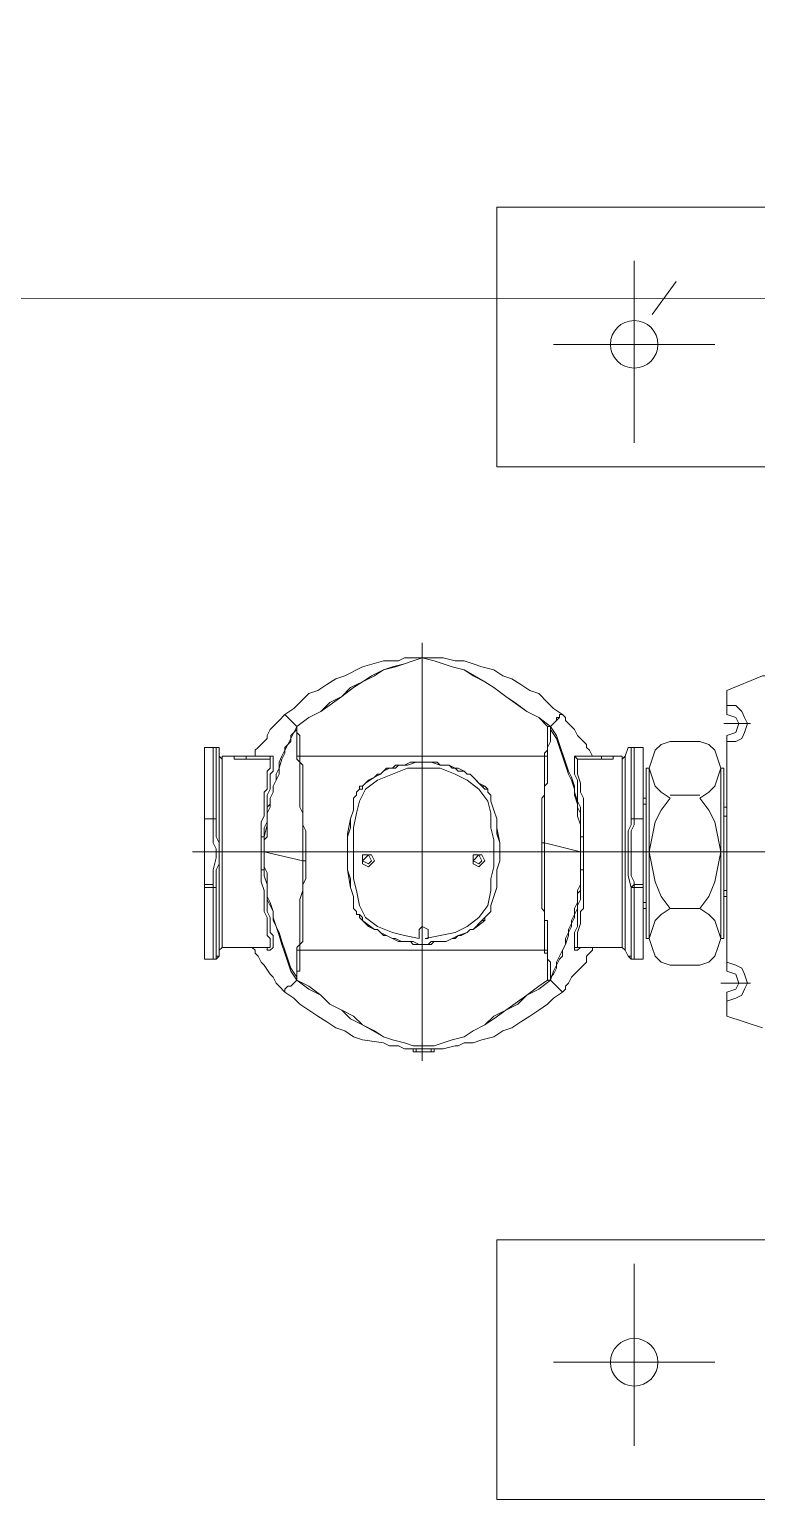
# Model space of a CAD drawing. Header units: millimetres. Extents: x 1322820 to 1391563, y 1051909 to 1098256.
# Drawn here: x 1362031.5 to 1362243.3, y 1085740.5 to 1086168.7 of the extents above; entities that cross this region are included whole.
import ezdxf

# ---------------------------------------------------------------- set-up
doc = ezdxf.new("R2010")
doc.units = ezdxf.units.MM
doc.header["$MEASUREMENT"] = 0
doc.linetypes.add('DASHDOT', pattern=[1000, 500, -250, 0, -250])
doc.layers.get('0').update_dxf_attribs({"true_color": 0x787878})
doc.layers.add('instalatii - echipamente_Pen_No__21', color=7, linetype='Continuous', lineweight=20, true_color=0x787878)

# ---------------------------------------------------------------- blocks, each defined once
blk = doc.blocks.new('terasa')
at = {"layer": 'instalatii - echipamente_Pen_No__21', "linetype": 'Continuous', "lineweight": 20}
for points in [[(1364217.655, 1086090.373), (1364217.379, 1087979.384), (1361828.918, 1087979.209), (1361829.194, 1086090.198)], [(1362226.774, 1085912.646), (1362229.382, 1085910.907), (1362231.121, 1085909.168), (1362231.99, 1085906.56), (1362232.859, 1085903.952), (1362231.99, 1085901.344), (1362231.121, 1085898.735), (1362229.382, 1085896.997), (1362226.774, 1085896.127), (1362218.08, 1085896.127), (1362215.471, 1085896.997), (1362213.733, 1085898.735), (1362212.863, 1085901.344), (1362211.994, 1085903.952), (1362212.863, 1085906.56), (1362213.733, 1085909.168), (1362215.471, 1085910.907), (1362218.08, 1085912.646), (1362215.471, 1085916.123), (1362213.733, 1085920.47), (1362212.863, 1085924.817), (1362211.994, 1085929.164), (1362212.863, 1085933.512), (1362213.733, 1085937.859), (1362215.471, 1085941.336), (1362218.08, 1085944.814), (1362215.471, 1085946.553), (1362213.733, 1085948.291), (1362212.863, 1085950.9), (1362211.994, 1085953.508), (1362212.863, 1085956.116), (1362213.733, 1085958.724), (1362215.471, 1085960.463), (1362218.08, 1085961.332), (1362226.774, 1085961.332), (1362229.382, 1085960.463), (1362231.121, 1085958.724), (1362231.99, 1085956.116), (1362232.859, 1085953.508), (1362231.99, 1085950.9), (1362231.121, 1085948.291), (1362229.382, 1085946.553), (1362226.774, 1085944.814), (1362229.382, 1085941.336), (1362231.121, 1085937.859), (1362231.99, 1085933.512), (1362232.859, 1085929.164), (1362231.99, 1085924.817), (1362231.121, 1085920.47), (1362229.382, 1085916.123)], [(1362132.009, 1085926.556), (1362131.139, 1085925.687), (1362130.27, 1085924.817), (1362128.531, 1085925.687), (1362128.531, 1085926.556), (1362128.531, 1085928.295), (1362130.27, 1085928.295), (1362131.139, 1085928.295)], [(1362131.139, 1085926.556), (1362130.27, 1085925.687), (1362128.531, 1085926.556), (1362130.27, 1085928.295)], [(1362164.177, 1085926.556), (1362163.307, 1085925.687), (1362162.438, 1085924.817), (1362160.699, 1085925.687), (1362160.699, 1085926.556), (1362160.699, 1085928.295), (1362162.438, 1085928.295), (1362163.307, 1085928.295)], [(1362163.307, 1085926.556), (1362162.438, 1085925.687), (1362160.699, 1085926.556), (1362162.438, 1085928.295)]]:
    blk.add_lwpolyline(points, close=True, dxfattribs=at)
for points in [[(1363354.389, 1086116.955), (1362167.654, 1086116.955), (1362167.654, 1086041.317)], [(1362219.818, 1086095.22), (1362212.863, 1086085.657)], [(1362167.654, 1086041.317), (1362289.371, 1086041.317)], [(1362136.356, 1085984.806), (1362134.617, 1085984.806), (1362128.531, 1085983.067), (1362123.315, 1085980.459), (1362120.706, 1085979.59), (1362118.098, 1085977.851), (1362115.49, 1085976.112), (1362112.882, 1085975.243), (1362110.274, 1085972.635), (1362108.535, 1085970.896), (1362105.927, 1085969.157)], [(1362145.919, 1085985.676), (1362143.311, 1085984.806), (1362140.703, 1085983.937), (1362137.225, 1085983.067), (1362134.617, 1085982.198), (1362131.139, 1085980.459), (1362128.531, 1085978.72), (1362125.053, 1085976.982), (1362122.445, 1085974.373), (1362118.968, 1085972.635), (1362116.359, 1085970.026), (1362112.882, 1085968.288), (1362109.404, 1085965.679)], [(1362145.919, 1085985.676), (1362143.311, 1085984.806), (1362140.703, 1085983.937), (1362138.095, 1085983.067), (1362134.617, 1085982.198), (1362132.009, 1085980.459), (1362128.531, 1085978.72), (1362125.923, 1085976.982), (1362122.445, 1085974.373), (1362116.359, 1085970.026), (1362112.882, 1085968.288), (1362109.404, 1085965.679)], [(1362156.352, 1085984.806), (1362155.483, 1085984.806), (1362152.005, 1085985.676), (1362148.527, 1085985.676), (1362144.18, 1085985.676), (1362142.442, 1085985.676), (1362140.703, 1085985.676), (1362138.964, 1085984.806), (1362137.225, 1085984.806), (1362136.356, 1085984.806)], [(1362182.434, 1085965.679), (1362179.826, 1085968.288), (1362176.348, 1085970.026), (1362170.262, 1085974.373), (1362166.785, 1085976.982), (1362164.177, 1085978.72), (1362160.699, 1085980.459), (1362158.091, 1085982.198), (1362154.613, 1085983.067), (1362152.005, 1085983.937), (1362149.397, 1085984.806), (1362145.919, 1085985.676)], [(1362183.303, 1085965.679), (1362179.826, 1085968.288), (1362176.348, 1085970.026), (1362172.871, 1085972.635), (1362170.262, 1085974.373), (1362166.785, 1085976.982), (1362164.177, 1085978.72), (1362158.091, 1085982.198), (1362154.613, 1085983.067), (1362152.005, 1085983.937), (1362149.397, 1085984.806), (1362145.919, 1085985.676)], [(1362186.781, 1085969.157), (1362184.173, 1085970.896), (1362182.434, 1085972.635), (1362179.826, 1085975.243), (1362177.218, 1085976.112), (1362174.609, 1085977.851), (1362172.001, 1085979.59), (1362169.393, 1085980.459), (1362166.785, 1085982.198), (1362163.307, 1085983.067), (1362160.699, 1085983.937), (1362158.091, 1085984.806), (1362156.352, 1085984.806)], [(1362363.27, 1085980.459), (1362245.031, 1085980.459), (1362234.598, 1085976.112), (1362234.598, 1085969.157), (1362237.206, 1085968.288), (1362238.076, 1085966.549), (1362237.206, 1085963.941), (1362234.598, 1085963.071), (1362234.598, 1085894.388), (1362237.206, 1085893.519), (1362238.076, 1085890.911), (1362237.206, 1085889.172), (1362234.598, 1085888.303), (1362234.598, 1085881.347), (1362245.031, 1085877.87)], [(1362234.598, 1085971.765), (1362237.206, 1085971.765), (1362238.945, 1085970.026), (1362239.815, 1085968.288), (1362240.684, 1085966.549), (1362239.815, 1085963.941), (1362238.945, 1085962.202), (1362237.206, 1085961.332), (1362234.598, 1085961.332)], [(1362105.927, 1085969.157), (1362104.188, 1085967.418), (1362103.318, 1085966.549), (1362102.449, 1085965.679), (1362101.58, 1085964.81), (1362100.71, 1085963.071), (1362100.71, 1085962.202), (1362099.841, 1085961.332), (1362098.971, 1085960.463), (1362098.102, 1085959.594), (1362097.233, 1085958.724), (1362097.233, 1085956.985), (1362096.363, 1085956.985)], [(1362105.927, 1085969.157), (1362106.796, 1085968.288), (1362107.665, 1085967.418), (1362109.404, 1085965.679)], [(1362105.927, 1085969.157), (1362106.796, 1085968.288), (1362107.665, 1085967.418), (1362108.535, 1085966.549), (1362109.404, 1085965.679)], [(1362186.781, 1085969.157), (1362185.912, 1085969.157), (1362185.912, 1085968.288), (1362185.042, 1085967.418), (1362184.173, 1085966.549), (1362183.303, 1085965.679)], [(1362186.781, 1085969.157), (1362185.912, 1085969.157), (1362185.912, 1085968.288), (1362185.042, 1085968.288), (1362185.042, 1085967.418), (1362184.173, 1085966.549), (1362183.303, 1085965.679)], [(1362186.781, 1085969.157), (1362187.65, 1085968.288), (1362187.65, 1085967.418), (1362188.52, 1085966.549), (1362189.389, 1085965.679), (1362190.259, 1085964.81), (1362191.128, 1085963.071), (1362191.997, 1085962.202), (1362192.867, 1085961.332), (1362193.736, 1085960.463), (1362193.736, 1085959.594), (1362194.606, 1085958.724), (1362195.475, 1085956.985)], [(1362099.841, 1085933.512), (1362100.71, 1085936.989), (1362100.71, 1085937.859), (1362100.71, 1085939.597), (1362100.71, 1085940.467), (1362100.71, 1085942.206), (1362101.58, 1085943.075), (1362101.58, 1085944.814), (1362102.449, 1085946.553), (1362102.449, 1085948.291), (1362103.318, 1085950.03), (1362103.318, 1085951.769), (1362104.188, 1085953.508), (1362104.188, 1085955.247), (1362105.057, 1085956.985), (1362105.927, 1085958.724), (1362106.796, 1085960.463), (1362107.665, 1085961.332), (1362107.665, 1085963.071), (1362108.535, 1085963.941), (1362109.404, 1085965.679)], [(1362099.841, 1085929.164), (1362099.841, 1085932.642), (1362100.71, 1085933.512), (1362100.71, 1085934.381), (1362100.71, 1085936.12), (1362100.71, 1085936.989), (1362100.71, 1085937.859), (1362100.71, 1085939.597), (1362100.71, 1085940.467), (1362101.58, 1085942.206), (1362101.58, 1085943.944), (1362101.58, 1085944.814), (1362102.449, 1085946.553), (1362102.449, 1085948.291), (1362103.318, 1085950.03), (1362104.188, 1085951.769), (1362104.188, 1085953.508), (1362105.057, 1085956.116), (1362105.927, 1085957.855), (1362105.927, 1085959.594), (1362106.796, 1085960.463), (1362107.665, 1085962.202), (1362108.535, 1085963.941), (1362109.404, 1085964.81)], [(1362109.404, 1085965.679), (1362109.404, 1085964.81)], [(1362109.404, 1085965.679), (1362109.404, 1085964.81), (1362109.404, 1085963.941), (1362110.274, 1085963.071), (1362110.274, 1085962.202), (1362110.274, 1085961.332), (1362110.274, 1085960.463), (1362110.274, 1085958.724), (1362110.274, 1085957.855)], [(1362109.404, 1085964.81), (1362109.404, 1085963.941), (1362109.404, 1085963.071), (1362109.404, 1085962.202), (1362109.404, 1085960.463), (1362109.404, 1085958.724), (1362109.404, 1085957.855)], [(1362182.434, 1085965.679), (1362183.303, 1085965.679)], [(1362182.434, 1085960.463), (1362182.434, 1085961.332), (1362182.434, 1085962.202), (1362182.434, 1085963.071), (1362182.434, 1085963.941), (1362182.434, 1085964.81), (1362182.434, 1085965.679)], [(1362182.434, 1085959.594), (1362183.303, 1085961.332), (1362183.303, 1085962.202), (1362183.303, 1085963.071), (1362183.303, 1085963.941), (1362183.303, 1085964.81)], [(1362183.303, 1085965.679), (1362183.303, 1085964.81)], [(1362183.303, 1085965.679), (1362185.042, 1085963.071), (1362185.912, 1085960.463), (1362187.65, 1085955.247), (1362188.52, 1085952.638), (1362189.389, 1085950.9), (1362190.259, 1085948.291), (1362190.259, 1085946.553), (1362191.128, 1085943.944), (1362191.128, 1085942.206), (1362191.997, 1085940.467), (1362191.997, 1085937.859), (1362191.997, 1085936.12), (1362191.997, 1085933.512)], [(1362183.303, 1085964.81), (1362185.042, 1085962.202), (1362185.912, 1085959.594), (1362186.781, 1085956.985), (1362188.52, 1085951.769), (1362189.389, 1085950.03), (1362190.259, 1085947.422), (1362190.259, 1085945.683), (1362191.128, 1085943.075), (1362191.128, 1085941.336), (1362191.128, 1085939.597), (1362191.997, 1085936.989), (1362191.997, 1085934.381), (1362191.997, 1085932.642), (1362191.997, 1085930.903), (1362191.997, 1085929.164)], [(1362082.453, 1085959.594), (1362085.93, 1085959.594)], [(1362082.453, 1085959.594), (1362085.061, 1085959.594)], [(1362082.453, 1085897.866), (1362082.453, 1085959.594)], [(1362085.061, 1085959.594), (1362085.93, 1085959.594)], [(1362085.061, 1085959.594), (1362085.93, 1085959.594)], [(1362085.061, 1085938.728), (1362085.061, 1085959.594)], [(1362086.8, 1085959.594), (1362085.93, 1085959.594)], [(1362085.93, 1085959.594), (1362086.8, 1085959.594)], [(1362085.93, 1085938.728), (1362085.93, 1085959.594)], [(1362086.8, 1085959.594), (1362086.8, 1085956.985)], [(1362181.565, 1085956.985), (1362181.565, 1085957.855), (1362182.434, 1085958.724)], [(1362182.434, 1085958.724), (1362182.434, 1085959.594), (1362182.434, 1085960.463)], [(1362182.434, 1085958.724), (1362182.434, 1085959.594)], [(1362182.434, 1085956.985), (1362182.434, 1085957.855), (1362182.434, 1085958.724)], [(1362205.039, 1085956.985), (1362205.908, 1085959.594)], [(1362206.777, 1085959.594), (1362205.908, 1085959.594)], [(1362206.777, 1085959.594), (1362205.908, 1085959.594)], [(1362206.777, 1085959.594), (1362207.647, 1085959.594)], [(1362206.777, 1085959.594), (1362210.255, 1085959.594)], [(1362206.777, 1085959.594), (1362207.647, 1085959.594)], [(1362206.777, 1085938.728), (1362206.777, 1085959.594)], [(1362207.647, 1085959.594), (1362210.255, 1085959.594)], [(1362207.647, 1085938.728), (1362207.647, 1085959.594)], [(1362210.255, 1085897.866), (1362210.255, 1085959.594)], [(1362086.8, 1085956.985), (1362087.669, 1085956.116)], [(1362086.8, 1085956.985), (1362086.8, 1085900.474)], [(1362087.669, 1085956.985), (1362101.58, 1085956.985)], [(1362087.669, 1085956.985), (1362087.669, 1085901.344)], [(1362091.147, 1085956.985), (1362091.147, 1085956.116), (1362092.016, 1085956.116), (1362093.755, 1085956.116)], [(1362093.755, 1085956.116), (1362094.624, 1085956.116)], [(1362094.624, 1085956.985), (1362094.624, 1085956.116)], [(1362094.624, 1085956.116), (1362100.71, 1085956.116)], [(1362100.71, 1085943.944), (1362100.71, 1085945.683), (1362101.58, 1085947.422), (1362101.58, 1085949.161), (1362101.58, 1085951.769), (1362102.449, 1085952.638), (1362102.449, 1085954.377), (1362102.449, 1085955.247), (1362102.449, 1085956.116), (1362102.449, 1085956.985), (1362101.58, 1085956.985), (1362100.71, 1085956.985)], [(1362100.71, 1085956.116), (1362101.58, 1085956.116), (1362101.58, 1085956.985)], [(1362100.71, 1085949.161), (1362100.71, 1085951.769), (1362100.71, 1085952.638), (1362101.58, 1085953.508), (1362101.58, 1085954.377), (1362101.58, 1085955.247), (1362101.58, 1085956.116), (1362100.71, 1085956.116)], [(1362109.404, 1085957.855), (1362109.404, 1085956.985)], [(1362110.274, 1085956.985), (1362109.404, 1085956.985)], [(1362109.404, 1085956.985), (1362109.404, 1085956.116)], [(1362109.404, 1085956.116), (1362110.274, 1085955.247)], [(1362110.274, 1085957.855), (1362110.274, 1085956.985)], [(1362110.274, 1085956.985), (1362110.274, 1085956.116)], [(1362181.565, 1085956.985), (1362110.274, 1085956.985)], [(1362110.274, 1085956.116), (1362110.274, 1085955.247)], [(1362110.274, 1085955.247), (1362111.143, 1085954.377)], [(1362110.274, 1085955.247), (1362110.274, 1085954.377)], [(1362110.274, 1085954.377), (1362110.274, 1085952.638), (1362110.274, 1085951.769), (1362110.274, 1085949.161), (1362110.274, 1085948.291), (1362110.274, 1085947.422), (1362110.274, 1085946.553), (1362110.274, 1085943.944), (1362110.274, 1085943.075), (1362110.274, 1085942.206), (1362111.143, 1085940.467), (1362111.143, 1085935.25), (1362111.143, 1085934.381), (1362111.143, 1085926.556)], [(1362111.143, 1085954.377), (1362111.143, 1085953.508), (1362111.143, 1085952.638), (1362111.143, 1085951.769), (1362111.143, 1085949.161), (1362111.143, 1085946.553), (1362111.143, 1085945.683), (1362111.143, 1085944.814), (1362111.143, 1085939.597), (1362111.143, 1085938.728), (1362111.143, 1085936.989), (1362112.012, 1085935.25), (1362112.012, 1085926.556)], [(1362128.531, 1085948.291), (1362129.401, 1085949.161), (1362130.27, 1085950.03), (1362132.009, 1085950.9), (1362132.878, 1085951.769), (1362133.748, 1085951.769), (1362134.617, 1085952.638), (1362136.356, 1085953.508), (1362137.225, 1085953.508), (1362138.095, 1085953.508), (1362138.964, 1085954.377), (1362140.703, 1085954.377), (1362141.572, 1085954.377), (1362144.18, 1085955.247), (1362145.05, 1085955.247), (1362147.658, 1085955.247), (1362148.527, 1085955.247), (1362151.136, 1085954.377), (1362152.005, 1085954.377), (1362153.744, 1085954.377), (1362154.613, 1085953.508), (1362155.483, 1085953.508), (1362156.352, 1085952.638), (1362158.091, 1085952.638), (1362158.96, 1085951.769), (1362159.83, 1085951.769), (1362160.699, 1085950.9), (1362161.568, 1085950.03), (1362162.438, 1085949.161), (1362163.307, 1085948.291)], [(1362128.531, 1085948.291), (1362129.401, 1085949.161), (1362132.009, 1085950.9), (1362133.748, 1085951.769), (1362134.617, 1085952.638), (1362135.486, 1085953.508), (1362137.225, 1085953.508), (1362138.095, 1085954.377), (1362138.964, 1085954.377), (1362140.703, 1085954.377), (1362142.442, 1085955.247), (1362145.05, 1085955.247), (1362147.658, 1085955.247), (1362148.527, 1085955.247), (1362150.266, 1085955.247), (1362151.136, 1085954.377), (1362152.005, 1085954.377), (1362153.744, 1085954.377), (1362155.483, 1085953.508), (1362156.352, 1085953.508), (1362158.091, 1085952.638), (1362158.96, 1085951.769), (1362159.83, 1085951.769), (1362160.699, 1085950.9), (1362162.438, 1085949.161), (1362164.177, 1085948.291)], [(1362180.695, 1085931.773), (1362180.695, 1085937.859), (1362180.695, 1085939.597), (1362180.695, 1085941.336), (1362180.695, 1085943.075), (1362180.695, 1085944.814), (1362181.565, 1085945.683), (1362181.565, 1085948.291), (1362181.565, 1085949.161), (1362181.565, 1085950.9), (1362181.565, 1085952.638), (1362181.565, 1085953.508), (1362181.565, 1085954.377), (1362181.565, 1085956.116), (1362181.565, 1085956.985)], [(1362181.565, 1085956.985), (1362182.434, 1085956.985)], [(1362181.565, 1085931.773), (1362181.565, 1085933.512), (1362181.565, 1085937.859), (1362181.565, 1085939.597), (1362181.565, 1085943.075), (1362181.565, 1085943.944), (1362181.565, 1085945.683), (1362181.565, 1085948.291), (1362182.434, 1085949.161), (1362182.434, 1085950.03), (1362182.434, 1085952.638), (1362182.434, 1085953.508), (1362182.434, 1085954.377), (1362182.434, 1085955.247), (1362182.434, 1085956.116), (1362182.434, 1085956.985)], [(1362190.259, 1085956.985), (1362191.128, 1085956.116)], [(1362191.997, 1085956.985), (1362191.128, 1085956.985), (1362190.259, 1085956.985), (1362190.259, 1085956.116), (1362190.259, 1085955.247), (1362190.259, 1085954.377), (1362190.259, 1085952.638), (1362190.259, 1085951.769), (1362191.128, 1085950.03), (1362191.128, 1085949.161), (1362191.128, 1085947.422), (1362191.128, 1085945.683)], [(1362190.259, 1085956.985), (1362204.169, 1085956.985)], [(1362198.083, 1085956.116), (1362191.128, 1085956.116)], [(1362191.128, 1085956.116), (1362191.128, 1085954.377), (1362191.128, 1085953.508), (1362191.128, 1085952.638), (1362191.128, 1085951.769)], [(1362198.083, 1085956.116), (1362200.692, 1085956.116), (1362201.561, 1085956.116), (1362201.561, 1085956.985)], [(1362198.083, 1085956.985), (1362198.083, 1085956.116)], [(1362204.169, 1085956.985), (1362204.169, 1085956.116), (1362205.039, 1085956.985)], [(1362204.169, 1085901.344), (1362204.169, 1085956.985)], [(1362205.039, 1085900.474), (1362205.039, 1085956.985)], [(1362162.438, 1085947.422), (1362158.96, 1085950.03), (1362155.483, 1085951.769), (1362151.136, 1085953.508), (1362145.919, 1085953.508), (1362141.572, 1085953.508), (1362137.225, 1085951.769), (1362132.878, 1085950.03), (1362129.401, 1085947.422)], [(1362191.128, 1085951.769), (1362191.997, 1085949.161), (1362191.997, 1085946.553), (1362192.867, 1085944.814), (1362192.867, 1085943.075), (1362192.867, 1085941.336), (1362192.867, 1085939.597), (1362192.867, 1085937.859), (1362192.867, 1085935.25), (1362192.867, 1085933.512)], [(1362211.994, 1085953.508), (1362211.124, 1085953.508), (1362211.124, 1085903.952), (1362211.994, 1085903.952)], [(1362211.994, 1085903.952), (1362211.994, 1085953.508)], [(1362232.859, 1085953.508), (1362233.729, 1085953.508), (1362233.729, 1085903.952), (1362232.859, 1085903.952)], [(1362232.859, 1085903.952), (1362232.859, 1085953.508)], [(1362098.971, 1085933.512), (1362098.971, 1085935.25), (1362098.971, 1085937.859), (1362099.841, 1085939.597), (1362099.841, 1085941.336), (1362099.841, 1085943.075), (1362099.841, 1085944.814), (1362099.841, 1085946.553), (1362100.71, 1085947.422), (1362100.71, 1085949.161)], [(1362128.531, 1085948.291), (1362128.531, 1085947.422), (1362127.662, 1085947.422), (1362126.792, 1085946.553), (1362126.792, 1085945.683), (1362125.923, 1085944.814), (1362125.923, 1085943.944)], [(1362125.923, 1085943.944), (1362125.923, 1085944.814), (1362126.792, 1085945.683), (1362126.792, 1085946.553), (1362127.662, 1085947.422), (1362127.662, 1085948.291), (1362128.531, 1085948.291)], [(1362129.401, 1085947.422), (1362127.662, 1085943.944)], [(1362165.046, 1085943.944), (1362162.438, 1085947.422)], [(1362165.915, 1085943.944), (1362165.915, 1085944.814), (1362165.915, 1085945.683), (1362165.046, 1085946.553), (1362165.046, 1085947.422), (1362164.177, 1085947.422), (1362163.307, 1085948.291)], [(1362163.307, 1085948.291), (1362164.177, 1085948.291)], [(1362164.177, 1085948.291), (1362165.046, 1085947.422), (1362165.046, 1085946.553), (1362165.915, 1085945.683), (1362165.915, 1085944.814), (1362165.915, 1085943.944)], [(1362191.128, 1085945.683), (1362191.128, 1085943.944), (1362191.997, 1085942.206), (1362191.997, 1085940.467), (1362191.997, 1085937.859), (1362191.997, 1085936.12), (1362191.997, 1085933.512)], [(1362226.774, 1085945.683), (1362218.08, 1085945.683)], [(1362099.841, 1085933.512), (1362099.841, 1085936.12), (1362100.71, 1085937.859), (1362100.71, 1085940.467), (1362100.71, 1085942.206), (1362100.71, 1085943.944)], [(1362124.184, 1085929.164), (1362124.184, 1085931.773), (1362124.184, 1085933.512), (1362125.053, 1085936.12), (1362125.053, 1085938.728), (1362125.923, 1085941.336), (1362125.923, 1085943.944)], [(1362124.184, 1085929.164), (1362124.184, 1085931.773), (1362124.184, 1085934.381), (1362125.053, 1085938.728), (1362125.923, 1085941.336), (1362125.923, 1085943.944)], [(1362127.662, 1085943.944), (1362126.792, 1085940.467), (1362125.923, 1085936.12), (1362125.923, 1085932.642), (1362125.923, 1085929.164), (1362125.923, 1085924.817), (1362125.923, 1085921.34), (1362126.792, 1085917.862), (1362127.662, 1085913.515)], [(1362165.046, 1085913.515), (1362165.915, 1085917.862), (1362165.915, 1085921.34), (1362166.785, 1085924.817), (1362166.785, 1085929.164), (1362166.785, 1085932.642), (1362165.915, 1085936.12), (1362165.915, 1085940.467), (1362165.046, 1085943.944)], [(1362165.915, 1085943.944), (1362166.785, 1085941.336), (1362167.654, 1085938.728), (1362167.654, 1085934.381), (1362168.524, 1085931.773), (1362168.524, 1085929.164)], [(1362165.915, 1085943.944), (1362166.785, 1085941.336), (1362167.654, 1085938.728), (1362167.654, 1085936.12), (1362168.524, 1085931.773), (1362168.524, 1085929.164)], [(1362211.124, 1085944.814), (1362210.255, 1085944.814)], [(1362211.124, 1085943.075), (1362210.255, 1085943.075)], [(1362233.729, 1085942.206), (1362234.598, 1085942.206)], [(1362085.061, 1085938.728), (1362082.453, 1085938.728)], [(1362085.061, 1085938.728), (1362082.453, 1085938.728)], [(1362085.061, 1085938.728), (1362085.93, 1085938.728)], [(1362085.061, 1085938.728), (1362085.93, 1085938.728)], [(1362085.93, 1085929.164), (1362085.93, 1085930.034), (1362085.061, 1085931.773), (1362085.061, 1085933.512), (1362085.061, 1085935.25), (1362085.061, 1085936.989), (1362085.061, 1085938.728)], [(1362086.8, 1085929.164), (1362086.8, 1085931.773), (1362085.93, 1085933.512), (1362085.93, 1085935.25), (1362085.93, 1085936.989), (1362085.93, 1085938.728)], [(1362205.908, 1085929.164), (1362205.908, 1085931.773), (1362205.908, 1085933.512), (1362205.908, 1085935.25), (1362206.777, 1085936.989), (1362206.777, 1085938.728)], [(1362206.777, 1085929.164), (1362206.777, 1085931.773), (1362206.777, 1085933.512), (1362206.777, 1085935.25), (1362207.647, 1085936.989), (1362207.647, 1085938.728)], [(1362206.777, 1085938.728), (1362207.647, 1085938.728)], [(1362206.777, 1085938.728), (1362207.647, 1085938.728)], [(1362210.255, 1085938.728), (1362207.647, 1085938.728)], [(1362210.255, 1085938.728), (1362207.647, 1085938.728)], [(1362233.729, 1085939.597), (1362234.598, 1085939.597)], [(1362099.841, 1085933.512), (1362098.971, 1085933.512)], [(1362098.971, 1085929.164), (1362098.971, 1085931.773), (1362098.971, 1085932.642), (1362098.971, 1085933.512)], [(1362099.841, 1085929.164), (1362099.841, 1085930.903), (1362099.841, 1085931.773), (1362099.841, 1085933.512)], [(1362191.997, 1085933.512), (1362191.997, 1085932.642), (1362191.997, 1085931.773), (1362191.997, 1085929.164)], [(1362191.997, 1085933.512), (1362192.867, 1085933.512)], [(1362192.867, 1085933.512), (1362192.867, 1085929.164)], [(1362085.061, 1085919.601), (1362085.061, 1085920.47), (1362085.061, 1085922.209), (1362085.061, 1085923.948), (1362085.93, 1085927.426), (1362085.93, 1085929.164)], [(1362085.93, 1085918.732), (1362085.93, 1085920.47), (1362085.93, 1085922.209), (1362085.93, 1085923.948), (1362086.8, 1085925.687), (1362086.8, 1085929.164)], [(1362099.841, 1085929.164), (1362098.971, 1085929.164)], [(1362098.971, 1085923.948), (1362098.971, 1085924.817), (1362098.971, 1085925.687), (1362098.971, 1085929.164)], [(1362099.841, 1085929.164), (1362111.143, 1085926.556)], [(1362099.841, 1085923.948), (1362099.841, 1085925.687), (1362099.841, 1085926.556), (1362099.841, 1085929.164)], [(1362109.404, 1085892.65), (1362107.665, 1085895.258), (1362106.796, 1085897.866), (1362105.927, 1085900.474), (1362105.057, 1085903.082), (1362104.188, 1085905.691), (1362103.318, 1085907.429), (1362102.449, 1085910.038), (1362102.449, 1085911.776), (1362101.58, 1085914.385), (1362100.71, 1085916.123), (1362100.71, 1085918.732), (1362100.71, 1085920.47), (1362100.71, 1085923.079), (1362099.841, 1085924.817), (1362099.841, 1085929.164)], [(1362125.923, 1085913.515), (1362125.923, 1085916.123), (1362125.053, 1085918.732), (1362125.053, 1085921.34), (1362124.184, 1085923.948), (1362124.184, 1085926.556), (1362124.184, 1085929.164)], [(1362125.923, 1085913.515), (1362125.923, 1085916.123), (1362125.053, 1085918.732), (1362124.184, 1085923.948), (1362124.184, 1085926.556), (1362124.184, 1085929.164)], [(1362168.524, 1085929.164), (1362168.524, 1085926.556), (1362167.654, 1085923.948), (1362167.654, 1085918.732), (1362166.785, 1085916.123), (1362165.915, 1085913.515)], [(1362168.524, 1085929.164), (1362168.524, 1085926.556), (1362167.654, 1085923.948), (1362167.654, 1085921.34), (1362167.654, 1085918.732), (1362166.785, 1085916.123), (1362165.915, 1085913.515)], [(1362180.695, 1085931.773), (1362181.565, 1085931.773)], [(1362181.565, 1085903.082), (1362181.565, 1085903.952), (1362181.565, 1085904.821), (1362181.565, 1085907.429), (1362181.565, 1085908.299), (1362181.565, 1085909.168), (1362181.565, 1085911.776), (1362180.695, 1085912.646), (1362180.695, 1085916.123), (1362180.695, 1085916.993), (1362180.695, 1085918.732), (1362180.695, 1085919.601), (1362180.695, 1085931.773)], [(1362191.997, 1085929.164), (1362181.565, 1085931.773)], [(1362182.434, 1085903.082), (1362182.434, 1085903.952), (1362182.434, 1085904.821), (1362182.434, 1085905.691), (1362182.434, 1085907.429), (1362182.434, 1085909.168), (1362181.565, 1085909.168), (1362181.565, 1085911.776), (1362181.565, 1085912.646), (1362181.565, 1085914.385), (1362181.565, 1085915.254), (1362181.565, 1085919.601), (1362181.565, 1085921.34), (1362181.565, 1085924.817), (1362181.565, 1085926.556), (1362181.565, 1085931.773)], [(1362191.997, 1085929.164), (1362191.997, 1085926.556), (1362191.997, 1085924.817), (1362191.997, 1085923.948), (1362191.997, 1085923.079), (1362191.997, 1085922.209), (1362191.997, 1085920.47), (1362191.997, 1085919.601), (1362191.128, 1085917.862), (1362191.128, 1085916.993), (1362191.128, 1085914.385), (1362190.259, 1085912.646), (1362190.259, 1085910.907), (1362189.389, 1085909.168), (1362189.389, 1085907.429), (1362188.52, 1085905.691), (1362187.65, 1085903.952), (1362187.65, 1085902.213), (1362186.781, 1085900.474), (1362185.912, 1085898.735), (1362185.042, 1085896.997), (1362185.042, 1085895.258), (1362184.173, 1085893.519), (1362183.303, 1085892.65)], [(1362191.997, 1085929.164), (1362192.867, 1085929.164)], [(1362191.997, 1085929.164), (1362191.997, 1085925.687), (1362191.997, 1085924.817), (1362191.997, 1085923.948)], [(1362192.867, 1085929.164), (1362192.867, 1085923.948)], [(1362206.777, 1085918.732), (1362205.908, 1085922.209), (1362205.908, 1085923.948), (1362205.908, 1085925.687), (1362205.908, 1085929.164)], [(1362207.647, 1085919.601), (1362207.647, 1085920.47), (1362206.777, 1085922.209), (1362206.777, 1085923.948), (1362206.777, 1085925.687), (1362206.777, 1085929.164)], [(1362100.71, 1085905.691), (1362100.71, 1085908.299), (1362100.71, 1085910.038), (1362099.841, 1085911.776), (1362099.841, 1085912.646), (1362099.841, 1085914.385), (1362099.841, 1085916.123), (1362099.841, 1085917.862), (1362098.971, 1085920.47), (1362098.971, 1085922.209), (1362098.971, 1085923.948)], [(1362099.841, 1085923.948), (1362098.971, 1085923.948)], [(1362100.71, 1085911.776), (1362100.71, 1085913.515), (1362100.71, 1085915.254), (1362100.71, 1085917.862), (1362100.71, 1085919.601), (1362099.841, 1085922.209), (1362099.841, 1085923.948)], [(1362109.404, 1085891.78), (1362107.665, 1085894.388), (1362106.796, 1085896.997), (1362105.927, 1085899.605), (1362105.057, 1085902.213), (1362104.188, 1085904.821), (1362103.318, 1085907.429), (1362102.449, 1085909.168), (1362102.449, 1085911.776), (1362101.58, 1085913.515), (1362100.71, 1085915.254), (1362100.71, 1085917.862), (1362100.71, 1085919.601), (1362099.841, 1085922.209), (1362099.841, 1085923.948)], [(1362111.143, 1085926.556), (1362111.143, 1085923.948), (1362111.143, 1085921.34), (1362111.143, 1085917.862), (1362110.274, 1085915.254), (1362110.274, 1085914.385), (1362110.274, 1085912.646), (1362110.274, 1085910.907), (1362110.274, 1085909.168), (1362110.274, 1085908.299), (1362110.274, 1085907.429), (1362110.274, 1085905.691), (1362110.274, 1085904.821), (1362110.274, 1085903.952), (1362110.274, 1085903.082), (1362110.274, 1085902.213), (1362109.404, 1085901.344), (1362109.404, 1085900.474)], [(1362112.012, 1085926.556), (1362112.012, 1085921.34), (1362111.143, 1085919.601), (1362111.143, 1085916.993), (1362111.143, 1085913.515), (1362111.143, 1085912.646), (1362111.143, 1085910.907), (1362111.143, 1085909.168), (1362111.143, 1085908.299), (1362111.143, 1085905.691), (1362111.143, 1085904.821), (1362111.143, 1085903.952), (1362111.143, 1085903.082), (1362110.274, 1085902.213), (1362110.274, 1085901.344), (1362110.274, 1085900.474)], [(1362112.012, 1085926.556), (1362111.143, 1085926.556)], [(1362191.997, 1085923.948), (1362191.997, 1085923.079), (1362191.997, 1085922.209), (1362191.997, 1085920.47), (1362191.997, 1085917.862), (1362191.128, 1085916.993), (1362191.128, 1085915.254), (1362191.128, 1085914.385), (1362191.128, 1085912.646), (1362190.259, 1085910.907), (1362190.259, 1085910.038), (1362189.389, 1085908.299), (1362188.52, 1085906.56), (1362188.52, 1085904.821), (1362187.65, 1085902.213), (1362186.781, 1085900.474), (1362186.781, 1085898.735), (1362185.912, 1085897.866), (1362185.042, 1085896.127), (1362184.173, 1085894.388), (1362183.303, 1085891.78)], [(1362191.997, 1085923.948), (1362191.997, 1085921.34), (1362191.997, 1085919.601), (1362191.997, 1085917.862), (1362191.997, 1085915.254), (1362191.128, 1085913.515)], [(1362192.867, 1085923.948), (1362192.867, 1085922.209), (1362192.867, 1085920.47), (1362192.867, 1085917.862), (1362192.867, 1085916.123), (1362192.867, 1085914.385), (1362192.867, 1085912.646), (1362191.997, 1085911.776), (1362191.997, 1085910.038), (1362191.997, 1085908.299)], [(1362191.997, 1085923.948), (1362192.867, 1085923.948)], [(1362082.453, 1085919.601), (1362085.061, 1085919.601)], [(1362085.061, 1085919.601), (1362085.061, 1085918.732)], [(1362085.061, 1085897.866), (1362085.061, 1085919.601)], [(1362206.777, 1085918.732), (1362207.647, 1085919.601), (1362210.255, 1085919.601)], [(1362207.647, 1085897.866), (1362207.647, 1085919.601)], [(1362082.453, 1085918.732), (1362085.061, 1085918.732), (1362085.93, 1085918.732)], [(1362085.061, 1085918.732), (1362085.93, 1085918.732)], [(1362085.93, 1085898.735), (1362085.93, 1085918.732)], [(1362206.777, 1085918.732), (1362207.647, 1085918.732)], [(1362206.777, 1085898.735), (1362206.777, 1085918.732)], [(1362207.647, 1085918.732), (1362210.255, 1085918.732)], [(1362233.729, 1085917.862), (1362234.598, 1085917.862)], [(1362233.729, 1085916.123), (1362234.598, 1085916.123)], [(1362100.71, 1085901.344), (1362100.71, 1085900.474), (1362101.58, 1085900.474), (1362102.449, 1085901.344), (1362102.449, 1085902.213), (1362102.449, 1085903.082), (1362102.449, 1085903.952), (1362102.449, 1085904.821), (1362101.58, 1085905.691), (1362101.58, 1085908.299), (1362101.58, 1085910.038), (1362100.71, 1085911.776)], [(1362125.923, 1085913.515), (1362125.923, 1085912.646), (1362126.792, 1085911.776), (1362126.792, 1085910.907), (1362127.662, 1085910.907), (1362128.531, 1085910.038), (1362128.531, 1085909.168)], [(1362128.531, 1085909.168), (1362127.662, 1085910.038), (1362127.662, 1085910.907), (1362126.792, 1085910.907), (1362126.792, 1085911.776), (1362125.923, 1085912.646), (1362125.923, 1085913.515)], [(1362127.662, 1085913.515), (1362129.401, 1085910.038)], [(1362162.438, 1085910.038), (1362165.046, 1085913.515)], [(1362163.307, 1085909.168), (1362164.177, 1085910.038), (1362165.046, 1085910.907), (1362165.915, 1085911.776), (1362165.915, 1085912.646), (1362165.915, 1085913.515)], [(1362165.915, 1085913.515), (1362165.915, 1085912.646), (1362165.915, 1085911.776), (1362165.046, 1085910.907), (1362164.177, 1085910.038), (1362164.177, 1085909.168)], [(1362191.128, 1085913.515), (1362191.128, 1085911.776), (1362191.128, 1085910.038), (1362191.128, 1085908.299), (1362191.128, 1085907.429), (1362190.259, 1085905.691), (1362190.259, 1085904.821), (1362190.259, 1085903.952), (1362190.259, 1085903.082), (1362190.259, 1085901.344), (1362190.259, 1085900.474), (1362191.128, 1085900.474)], [(1362211.124, 1085914.385), (1362210.255, 1085914.385)], [(1362211.124, 1085912.646), (1362210.255, 1085912.646)], [(1362226.774, 1085912.646), (1362218.08, 1085912.646)], [(1362163.307, 1085909.168), (1362162.438, 1085908.299), (1362161.568, 1085907.429), (1362160.699, 1085906.56), (1362159.83, 1085906.56), (1362158.96, 1085905.691), (1362157.221, 1085904.821), (1362156.352, 1085904.821), (1362152.874, 1085903.082), (1362151.136, 1085903.082), (1362149.397, 1085903.082), (1362148.527, 1085903.082), (1362147.658, 1085902.213), (1362145.05, 1085902.213), (1362143.311, 1085903.082), (1362141.572, 1085903.082), (1362139.833, 1085903.082), (1362138.095, 1085903.952), (1362137.225, 1085903.952), (1362135.486, 1085904.821), (1362134.617, 1085904.821), (1362132.878, 1085906.56), (1362132.009, 1085906.56), (1362130.27, 1085907.429), (1362129.401, 1085908.299), (1362128.531, 1085909.168)], [(1362164.177, 1085909.168), (1362160.699, 1085906.56), (1362159.83, 1085906.56), (1362158.96, 1085905.691), (1362156.352, 1085904.821), (1362155.483, 1085903.952), (1362154.613, 1085903.952), (1362152.874, 1085903.082), (1362152.005, 1085903.082), (1362151.136, 1085903.082), (1362149.397, 1085903.082), (1362148.527, 1085902.213), (1362147.658, 1085902.213), (1362145.05, 1085902.213), (1362143.311, 1085902.213), (1362142.442, 1085903.082), (1362141.572, 1085903.082), (1362138.964, 1085903.082), (1362135.486, 1085904.821), (1362133.748, 1085905.691), (1362132.878, 1085906.56), (1362132.009, 1085906.56), (1362128.531, 1085909.168)], [(1362129.401, 1085910.038), (1362132.878, 1085907.429), (1362137.225, 1085905.691), (1362140.703, 1085904.821), (1362145.05, 1085903.952)], [(1362147.658, 1085906.56), (1362145.919, 1085907.429), (1362145.05, 1085906.56)], [(1362147.658, 1085903.952), (1362146.789, 1085903.952), (1362151.136, 1085904.821), (1362155.483, 1085905.691), (1362158.96, 1085907.429), (1362162.438, 1085910.038)], [(1362163.307, 1085909.168), (1362164.177, 1085909.168)], [(1362191.997, 1085908.299), (1362191.128, 1085905.691), (1362191.128, 1085904.821), (1362191.128, 1085903.952), (1362191.128, 1085903.082), (1362191.128, 1085901.344)], [(1362100.71, 1085901.344), (1362101.58, 1085901.344), (1362101.58, 1085902.213), (1362101.58, 1085903.082), (1362101.58, 1085903.952), (1362100.71, 1085904.821), (1362100.71, 1085905.691)], [(1362145.05, 1085906.56), (1362145.05, 1085903.952)], [(1362147.658, 1085906.56), (1362147.658, 1085903.952)], [(1362181.565, 1085902.213), (1362181.565, 1085903.082)], [(1362182.434, 1085902.213), (1362182.434, 1085903.082)], [(1362085.061, 1085897.866), (1362085.93, 1085897.866), (1362085.93, 1085898.735)], [(1362085.061, 1085897.866), (1362085.93, 1085897.866), (1362085.93, 1085898.735)], [(1362085.93, 1085897.866), (1362086.8, 1085898.735)], [(1362086.8, 1085898.735), (1362085.93, 1085898.735)], [(1362087.669, 1085901.344), (1362086.8, 1085900.474)], [(1362086.8, 1085898.735), (1362086.8, 1085900.474)], [(1362087.669, 1085901.344), (1362101.58, 1085901.344)], [(1362094.624, 1085901.344), (1362092.016, 1085901.344), (1362091.147, 1085901.344)], [(1362094.624, 1085901.344), (1362100.71, 1085901.344)], [(1362096.363, 1085901.344), (1362097.233, 1085900.474), (1362097.233, 1085899.605), (1362098.102, 1085898.735), (1362098.971, 1085896.997), (1362099.841, 1085896.127), (1362101.58, 1085893.519), (1362102.449, 1085892.65), (1362103.318, 1085890.911), (1362104.188, 1085890.041), (1362105.927, 1085888.303)], [(1362101.58, 1085901.344), (1362100.71, 1085901.344)], [(1362110.274, 1085900.474), (1362109.404, 1085900.474)], [(1362109.404, 1085900.474), (1362109.404, 1085899.605)], [(1362110.274, 1085899.605), (1362110.274, 1085898.735), (1362110.274, 1085896.997), (1362110.274, 1085896.127), (1362110.274, 1085895.258), (1362110.274, 1085894.388), (1362109.404, 1085894.388), (1362109.404, 1085892.65), (1362109.404, 1085891.78)], [(1362109.404, 1085899.605), (1362109.404, 1085898.735), (1362109.404, 1085897.866), (1362109.404, 1085896.997), (1362109.404, 1085896.127), (1362109.404, 1085895.258), (1362109.404, 1085894.388), (1362109.404, 1085893.519), (1362109.404, 1085892.65)], [(1362110.274, 1085900.474), (1362110.274, 1085899.605)], [(1362181.565, 1085900.474), (1362110.274, 1085900.474)], [(1362181.565, 1085901.344), (1362181.565, 1085902.213)], [(1362181.565, 1085900.474), (1362181.565, 1085901.344)], [(1362181.565, 1085899.605), (1362181.565, 1085900.474)], [(1362181.565, 1085900.474), (1362182.434, 1085900.474)], [(1362182.434, 1085899.605), (1362181.565, 1085899.605)], [(1362182.434, 1085901.344), (1362182.434, 1085902.213)], [(1362182.434, 1085900.474), (1362182.434, 1085901.344)], [(1362182.434, 1085899.605), (1362182.434, 1085900.474)], [(1362182.434, 1085898.735), (1362182.434, 1085899.605)], [(1362182.434, 1085898.735), (1362182.434, 1085899.605)], [(1362182.434, 1085897.866), (1362182.434, 1085898.735)], [(1362182.434, 1085897.866), (1362182.434, 1085898.735)], [(1362186.781, 1085888.303), (1362187.65, 1085889.172), (1362187.65, 1085890.041), (1362188.52, 1085890.911), (1362189.389, 1085892.65), (1362190.259, 1085893.519), (1362191.128, 1085894.388), (1362191.997, 1085895.258), (1362193.736, 1085896.997), (1362193.736, 1085898.735), (1362194.606, 1085899.605), (1362195.475, 1085900.474), (1362195.475, 1085901.344)], [(1362201.561, 1085901.344), (1362200.692, 1085901.344), (1362191.128, 1085901.344), (1362190.259, 1085901.344)], [(1362190.259, 1085901.344), (1362204.169, 1085901.344)], [(1362191.128, 1085900.474), (1362191.997, 1085901.344)], [(1362205.039, 1085900.474), (1362204.169, 1085901.344)], [(1362205.039, 1085900.474), (1362205.908, 1085898.735)], [(1362205.908, 1085898.735), (1362206.777, 1085897.866)], [(1362205.908, 1085898.735), (1362206.777, 1085898.735)], [(1362206.777, 1085898.735), (1362206.777, 1085897.866), (1362207.647, 1085897.866)], [(1362206.777, 1085898.735), (1362206.777, 1085897.866)], [(1362085.93, 1085897.866), (1362082.453, 1085897.866)], [(1362085.061, 1085897.866), (1362082.453, 1085897.866)], [(1362183.303, 1085896.997), (1362182.434, 1085897.866)], [(1362182.434, 1085896.997), (1362182.434, 1085897.866)], [(1362182.434, 1085896.127), (1362182.434, 1085896.997)], [(1362182.434, 1085895.258), (1362182.434, 1085896.127)], [(1362182.434, 1085894.388), (1362182.434, 1085895.258)], [(1362182.434, 1085893.519), (1362182.434, 1085894.388)], [(1362183.303, 1085896.127), (1362183.303, 1085896.997)], [(1362183.303, 1085895.258), (1362183.303, 1085896.127)], [(1362183.303, 1085894.388), (1362183.303, 1085895.258)], [(1362183.303, 1085893.519), (1362183.303, 1085894.388)], [(1362206.777, 1085897.866), (1362207.647, 1085897.866)], [(1362210.255, 1085897.866), (1362206.777, 1085897.866)], [(1362210.255, 1085897.866), (1362207.647, 1085897.866)], [(1362234.598, 1085896.997), (1362237.206, 1085896.127), (1362238.945, 1085895.258), (1362239.815, 1085893.519), (1362240.684, 1085890.911), (1362239.815, 1085889.172), (1362238.945, 1085887.433), (1362237.206, 1085886.564), (1362234.598, 1085885.694)], [(1362105.927, 1085888.303), (1362105.927, 1085889.172), (1362106.796, 1085890.041), (1362107.665, 1085890.041), (1362109.404, 1085891.78)], [(1362105.927, 1085888.303), (1362105.927, 1085889.172), (1362106.796, 1085890.041), (1362107.665, 1085890.041), (1362108.535, 1085890.911), (1362109.404, 1085891.78)], [(1362109.404, 1085891.78), (1362109.404, 1085892.65)], [(1362109.404, 1085891.78), (1362112.882, 1085890.041), (1362116.359, 1085887.433), (1362118.968, 1085884.825), (1362122.445, 1085883.086), (1362125.923, 1085881.347), (1362128.531, 1085878.739), (1362132.009, 1085877), (1362134.617, 1085875.262), (1362137.225, 1085874.392), (1362140.703, 1085873.523), (1362143.311, 1085872.653), (1362145.919, 1085872.653)], [(1362109.404, 1085891.78), (1362112.882, 1085889.172), (1362116.359, 1085887.433), (1362118.968, 1085884.825), (1362122.445, 1085883.086), (1362125.053, 1085880.478), (1362128.531, 1085878.739), (1362134.617, 1085875.262), (1362137.225, 1085874.392), (1362140.703, 1085873.523), (1362143.311, 1085872.653), (1362145.919, 1085872.653)], [(1362145.919, 1085872.653), (1362149.397, 1085872.653), (1362152.005, 1085873.523), (1362154.613, 1085874.392), (1362158.091, 1085875.262), (1362160.699, 1085877), (1362164.177, 1085878.739), (1362166.785, 1085880.478), (1362170.262, 1085883.086), (1362173.74, 1085884.825), (1362176.348, 1085887.433), (1362179.826, 1085889.172), (1362183.303, 1085891.78)], [(1362145.919, 1085872.653), (1362149.397, 1085872.653), (1362152.005, 1085873.523), (1362154.613, 1085874.392), (1362158.091, 1085875.262), (1362160.699, 1085877), (1362164.177, 1085878.739), (1362166.785, 1085881.347), (1362170.262, 1085883.086), (1362176.348, 1085887.433), (1362179.826, 1085890.041), (1362182.434, 1085891.78)], [(1362182.434, 1085891.78), (1362182.434, 1085892.65), (1362182.434, 1085893.519)], [(1362183.303, 1085891.78), (1362182.434, 1085891.78)], [(1362183.303, 1085892.65), (1362183.303, 1085893.519)], [(1362183.303, 1085891.78), (1362183.303, 1085892.65)], [(1362186.781, 1085888.303), (1362185.912, 1085889.172), (1362185.042, 1085890.041), (1362184.173, 1085890.911), (1362183.303, 1085891.78)], [(1362186.781, 1085888.303), (1362185.912, 1085889.172), (1362185.042, 1085890.041), (1362184.173, 1085890.911), (1362183.303, 1085891.78)], [(1362105.927, 1085888.303), (1362108.535, 1085886.564), (1362110.274, 1085884.825), (1362112.882, 1085883.086), (1362115.49, 1085881.347), (1362118.098, 1085879.609), (1362120.706, 1085877.87), (1362123.315, 1085877), (1362125.923, 1085875.262), (1362128.531, 1085874.392), (1362134.617, 1085873.523), (1362136.356, 1085872.653)], [(1362156.352, 1085872.653), (1362158.091, 1085873.523), (1362160.699, 1085873.523), (1362163.307, 1085874.392), (1362166.785, 1085875.262), (1362169.393, 1085877), (1362172.001, 1085877.87), (1362174.609, 1085879.609), (1362177.218, 1085881.347), (1362179.826, 1085883.086), (1362182.434, 1085884.825), (1362184.173, 1085886.564), (1362186.781, 1085888.303)], [(1362136.356, 1085872.653), (1362137.225, 1085872.653), (1362138.964, 1085872.653), (1362140.703, 1085871.784), (1362142.442, 1085871.784), (1362143.311, 1085871.784), (1362144.18, 1085871.784)], [(1362148.527, 1085871.784), (1362150.266, 1085871.784), (1362152.005, 1085871.784), (1362155.483, 1085872.653), (1362156.352, 1085872.653)], [(1362143.311, 1085871.784), (1362143.311, 1085870.915)], [(1362143.311, 1085870.915), (1362145.05, 1085870.915)], [(1362144.18, 1085871.784), (1362144.18, 1085870.915)], [(1362144.18, 1085871.784), (1362145.05, 1085871.784)], [(1362144.18, 1085870.915), (1362145.05, 1085870.915)], [(1362145.05, 1085871.784), (1362145.919, 1085871.784)], [(1362145.05, 1085870.915), (1362145.919, 1085870.915)], [(1362145.05, 1085870.915), (1362145.919, 1085870.915)], [(1362145.919, 1085870.915), (1362145.05, 1085870.915)], [(1362145.919, 1085871.784), (1362146.789, 1085871.784)], [(1362145.919, 1085870.915), (1362146.789, 1085870.915)], [(1362145.919, 1085870.915), (1362146.789, 1085870.915)], [(1362146.789, 1085870.915), (1362145.919, 1085870.915)], [(1362146.789, 1085871.784), (1362148.527, 1085871.784)], [(1362147.658, 1085870.915), (1362146.789, 1085870.915)], [(1362146.789, 1085870.915), (1362148.527, 1085870.915)], [(1362146.789, 1085870.915), (1362148.527, 1085870.915)], [(1362148.527, 1085871.784), (1362148.527, 1085870.915)], [(1362148.527, 1085870.915), (1362149.397, 1085870.915)], [(1362149.397, 1085871.784), (1362149.397, 1085870.915)], [(1362167.654, 1085816.142), (1362761.456, 1085816.142)], [(1363354.389, 1085740.504), (1362167.654, 1085740.504), (1362167.654, 1085816.142)]]:
    blk.add_lwpolyline(points, dxfattribs=at)
at = {"layer": 'instalatii - echipamente_Pen_No__21', "linetype": 'DASHDOT', "lineweight": 20}
for points in [[(1362207.647, 1086101.306), (1362207.647, 1086048.273)], [(1362184.173, 1086076.963), (1362231.121, 1086076.963)], [(1362145.919, 1085990.023), (1362145.919, 1085868.306)], [(1362233.729, 1085966.549), (1362241.553, 1085966.549)], [(1362078.975, 1085929.164), (1363097.915, 1085929.164)], [(1362232.859, 1085890.911), (1362241.553, 1085890.911)], [(1362207.647, 1085756.153), (1362207.647, 1085809.187)], [(1362184.173, 1085780.497), (1362231.121, 1085780.497)]]:
    blk.add_lwpolyline(points, dxfattribs=at)
at = {"layer": 'instalatii - echipamente_Pen_No__21', "linetype": 'Continuous', "lineweight": 20}
for centre in [(1362207.647, 1086076.963), (1362207.647, 1085780.497)]:
    blk.add_circle(centre, 6.923, dxfattribs=at)

msp = doc.modelspace()

# ---------------------------------------------------------------- block references
msp.add_blockref('terasa', (0, 0))

doc.saveas('drawing.dxf')
